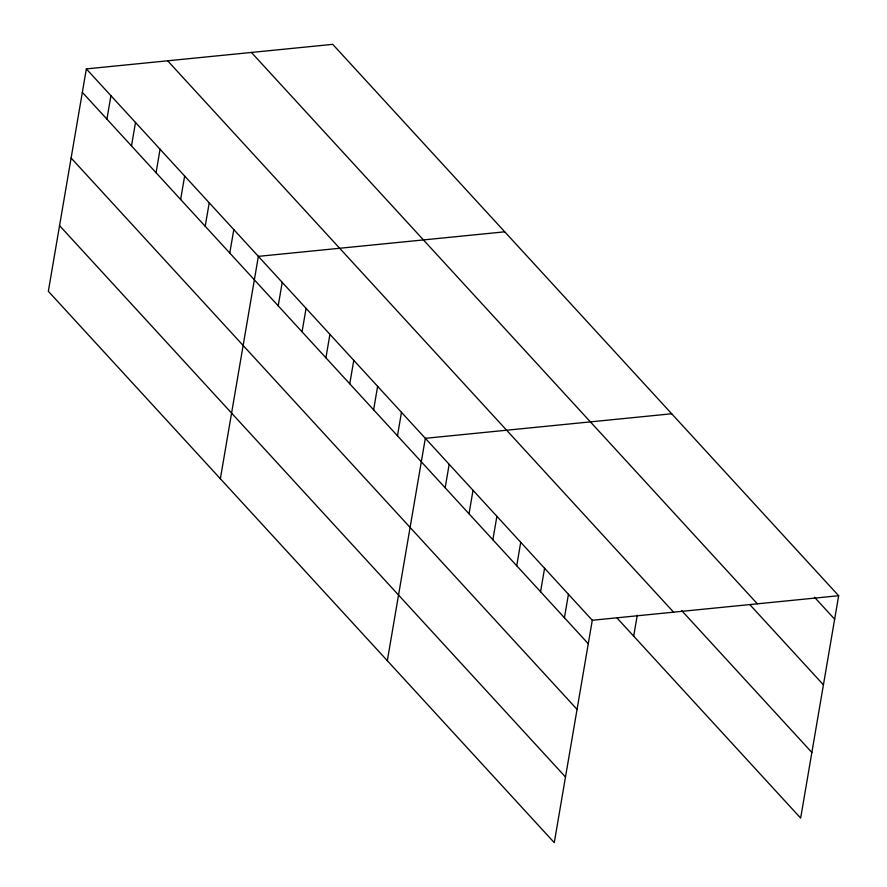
<?xml version="1.0" encoding="UTF-8"?>
<svg xmlns="http://www.w3.org/2000/svg" width="887" height="887" viewBox="0 0 887 887"><rect width="100%" height="100%" fill="white"/><g stroke="black" fill="none" stroke-linecap="round" stroke-linejoin="round"><path stroke-width="1.33" d="M86.349 68.898L48.341 291.28L554.275 842.65L592.283 620.268L86.349 68.898L332.725 44.35L838.658 595.72L800.651 818.102L617.175 618.15M106.917 119.146L110.93 95.674M131.487 145.923L135.5 122.461M156.068 172.71L160.07 149.238M180.638 199.486L184.651 176.025M205.207 226.274L209.221 202.801M229.788 253.05L233.802 229.589M220.364 478.747L258.372 256.365L504.747 231.817M278.208 305.827L282.221 282.354M302.057 331.816L306.07 308.354M325.917 357.816L329.92 334.344M349.766 383.805L353.78 360.333M373.615 409.794L377.629 386.333M397.465 435.794L401.478 412.322M387.32 660.693L425.328 438.322L671.703 413.774M445.163 487.783L449.177 464.311M469.023 513.773L473.026 490.3M492.873 539.762L496.886 516.301M516.722 565.762L520.736 542.29M540.571 591.751L544.585 568.279M564.42 617.74L568.434 594.279M633.684 636.145L637.276 615.146M592.283 620.268L838.658 595.72M814.466 597.195L834.645 619.193M251.42 52.455L757.354 603.825M750.036 604.856L823.424 684.831M681.604 610.5L811.871 752.464M167.654 60.793L673.588 612.174M82.347 92.37L588.269 643.74M71.126 158.008L577.049 709.378M59.562 225.631L565.496 777.012"/></g></svg>
